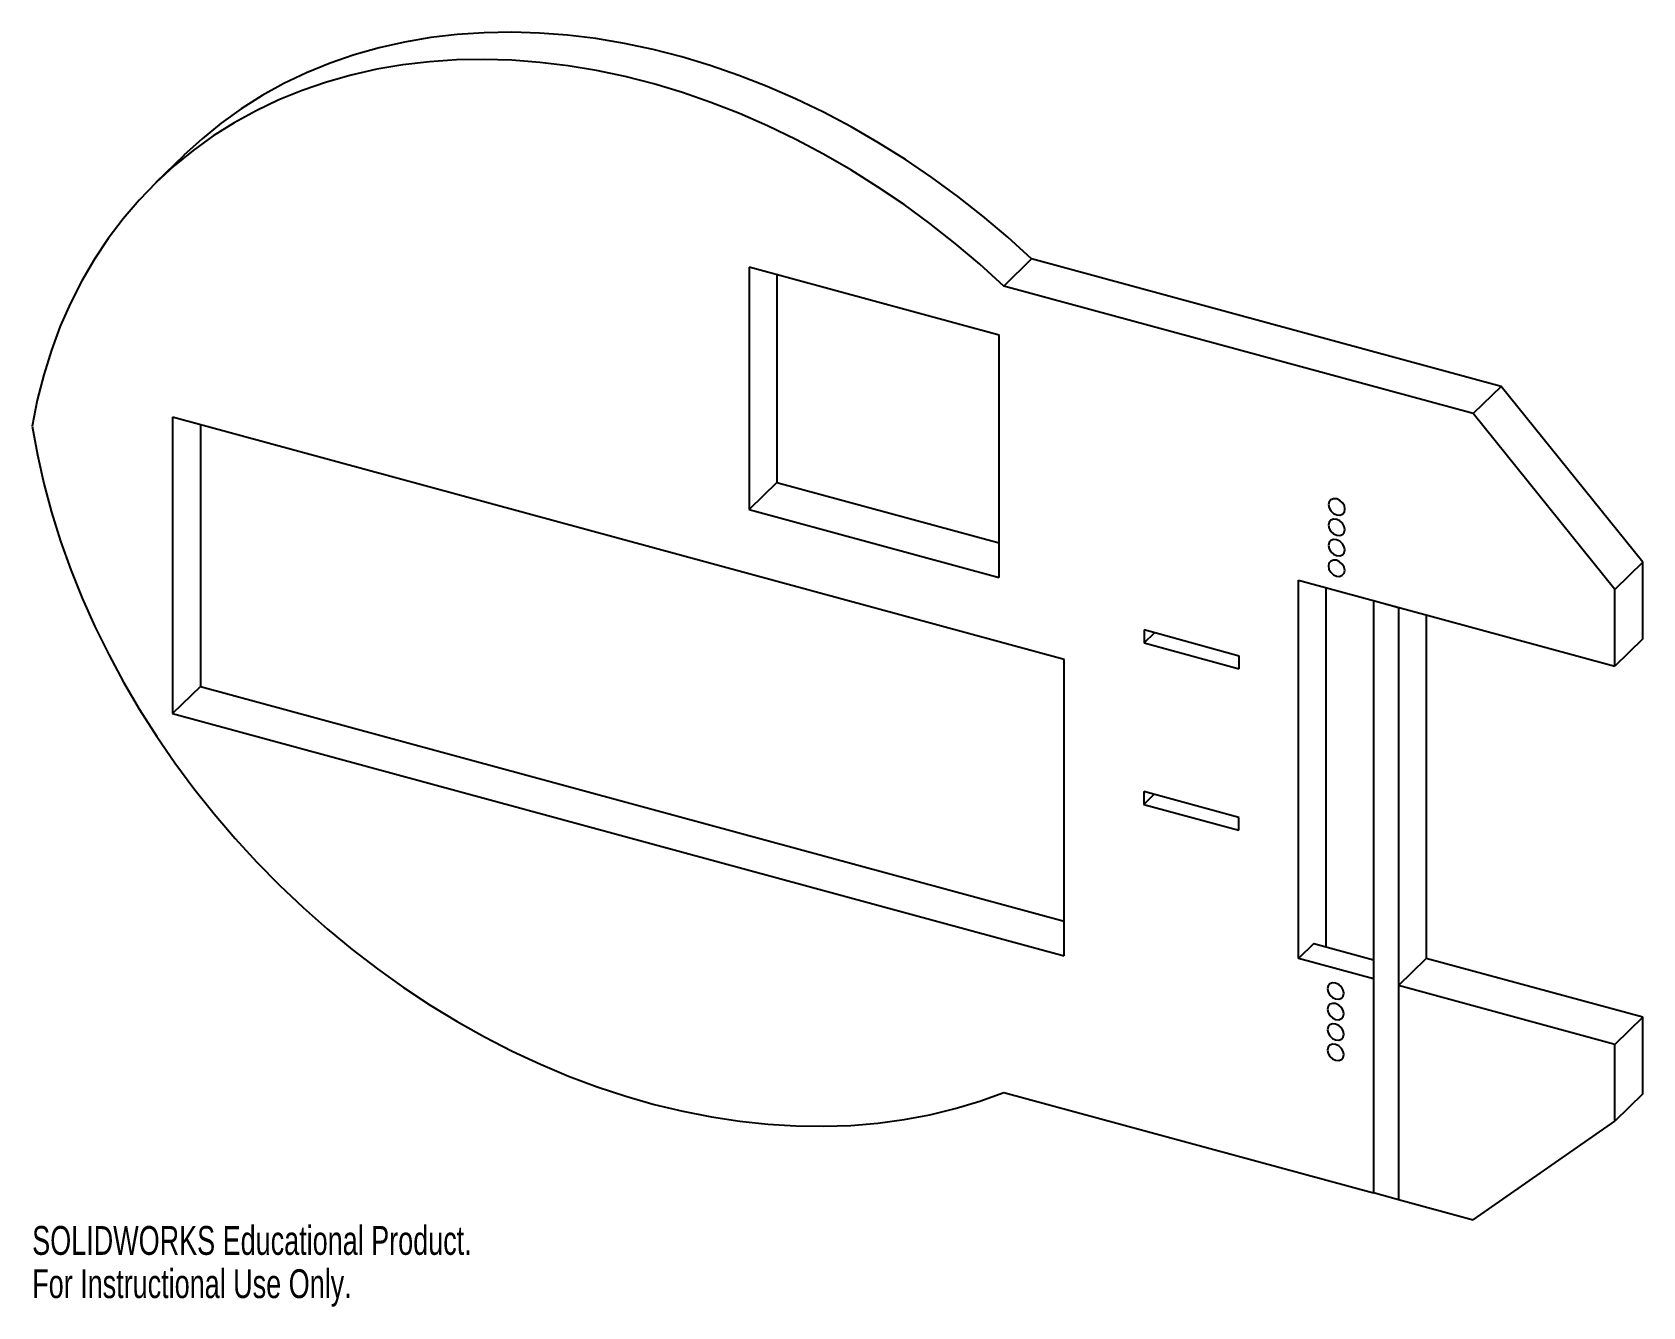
# Paper-space layout '_Trimetric' of a CAD drawing. Header units: millimetres. Extents: x -217 to 53, y -95 to 119.
import ezdxf

# ---------------------------------------------------------------- set-up
doc = ezdxf.new("R2010")
doc.units = ezdxf.units.MM
doc.styles.add('SLDTEXTSTYLE0', font='TXT', dxfattribs={"width": 0.7})

psp = doc.layouts.new('_Trimetric')

# ---------------------------------------------------------------- linework, layer by layer
at = {"color": 7, "linetype": 'Continuous', "lineweight": 25}
for p, q in [((-191.52, 98.38), (-196.19, 93.82)), ((-49.39, 81.03), (-54.06, 76.47)), ((29.31, 59.65), (-49.39, 81.03)), ((-54.84, 68.22), (-96.76, 79.62)), ((-96.76, 79.62), (-96.76, 38.99)), ((-92.08, 78.35), (-92.08, 43.55)), ((24.63, 55.09), (-54.06, 76.47)), ((-54.84, 27.59), (-54.84, 68.22)), ((29.31, 59.65), (24.63, 55.09)), ((53.07, 30.16), (29.31, 59.65)), ((-43.95, 13.88), (-193.41, 54.5)), ((-193.41, 54.5), (-193.41, 4.79)), ((48.4, 25.6), (24.63, 55.09)), ((-188.74, 53.24), (-188.74, 9.35)), ((-92.08, 43.55), (-96.76, 38.99)), ((-92.08, 43.55), (-54.84, 33.42)), ((-96.76, 38.99), (-54.84, 27.59)), ((53.07, 30.16), (48.4, 25.6)), ((53.07, 17.3), (53.07, 30.16)), ((-4.67, 27.16), (48.4, 12.74)), ((-4.67, -36.27), (-4.67, 27.16)), ((0, -34.33), (0, 25.89)), ((48.4, 12.74), (48.4, 25.6)), ((7.91, 23.74), (7.91, -75.58)), ((7.91, 23.74), (12.12, 22.59)), ((7.92, 23.74), (7.91, 23.74)), ((12.12, 22.59), (12.12, 22.6)), ((12.12, 22.59), (12.12, -76.73)), ((16.76, 21.34), (16.76, -36.3)), ((-30.51, 18.82), (-30.52, 16.67)), ((-30.52, 16.67), (-28.8, 18.35)), ((-30.52, 16.67), (-14.6, 12.27)), ((-14.59, 14.41), (-30.51, 18.82)), ((53.07, 17.3), (48.4, 12.74)), ((-43.95, -35.83), (-43.95, 13.88)), ((-14.6, 12.27), (-14.59, 14.41)), ((-188.74, 9.35), (-193.41, 4.79)), ((-188.74, 9.35), (-43.95, -30)), ((-193.41, 4.79), (-43.95, -35.83)), ((-30.58, -8.28), (-30.58, -10.43)), ((-14.66, -12.61), (-30.58, -8.28)), ((-30.58, -10.43), (-28.86, -8.75)), ((-30.58, -10.43), (-14.66, -14.76)), ((-14.66, -14.76), (-14.66, -12.61)), ((-2.1, -33.76), (-4.67, -36.27)), ((-2.1, -33.76), (7.91, -36.48)), ((7.91, -39.69), (-4.67, -36.27)), ((12.12, -40.83), (16.76, -36.3)), ((53.07, -46.13), (16.76, -36.26)), ((12.12, -40.83), (12.12, -76.72)), ((48.4, -50.69), (12.12, -40.83)), ((53.07, -46.13), (48.4, -50.69)), ((53.07, -58.99), (53.07, -46.13)), ((48.4, -63.55), (48.4, -50.69)), ((-54.06, -58.74), (7.91, -75.58)), ((53.07, -58.99), (48.4, -63.55)), ((24.63, -80.12), (48.4, -63.55)), ((12.12, -76.73), (7.91, -75.58)), ((12.12, -76.72), (12.12, -76.73)), ((12.12, -76.72), (24.63, -80.12))]:
    psp.add_line(p, q, dxfattribs=at)
at = {"color": 7, "linetype": 'Continuous', "lineweight": 25, "flags": 128}
for points in [[(-49.39, 81.03), (-53.4, 84.68), (-57.54, 88.17), (-61.78, 91.51), (-66.11, 94.69), (-70.54, 97.69), (-75.05, 100.52), (-79.63, 103.17), (-84.27, 105.62), (-88.96, 107.89), (-93.7, 109.95), (-98.46, 111.81), (-103.25, 113.47), (-108.05, 114.92), (-112.85, 116.15), (-117.65, 117.17), (-122.42, 117.97), (-127.17, 118.55), (-131.88, 118.91), (-136.53, 119.04), (-141.14, 118.96), (-145.67, 118.66), (-150.12, 118.13), (-154.49, 117.38), (-158.76, 116.42), (-162.93, 115.24), (-166.99, 113.84), (-170.92, 112.24), (-174.72, 110.43), (-178.38, 108.41), (-181.89, 106.2), (-185.26, 103.79), (-188.46, 101.19), (-191.49, 98.4), (-191.52, 98.38)], [(-54.06, 76.47), (-58.08, 80.12), (-62.21, 83.62), (-66.45, 86.95), (-70.78, 90.13), (-75.21, 93.13), (-79.72, 95.96), (-84.3, 98.61), (-88.94, 101.06), (-93.64, 103.33), (-98.37, 105.39), (-103.14, 107.25), (-107.92, 108.91), (-112.72, 110.36), (-117.53, 111.59), (-122.32, 112.61), (-127.09, 113.41), (-131.84, 113.99), (-136.55, 114.35), (-141.21, 114.48), (-145.81, 114.4), (-150.34, 114.1), (-154.8, 113.57), (-159.16, 112.82), (-163.44, 111.86), (-167.6, 110.68), (-171.66, 109.29), (-175.59, 107.68), (-179.39, 105.87), (-183.05, 103.85), (-186.57, 101.64), (-189.93, 99.23), (-193.13, 96.63), (-196.16, 93.84), (-199.02, 90.88), (-201.7, 87.75), (-204.2, 84.45), (-206.5, 80.99), (-208.61, 77.38), (-210.52, 73.63), (-212.22, 69.74), (-213.71, 65.72), (-215, 61.59), (-216.07, 57.34), (-216.93, 53)], [(-216.93, 53), (-216.06, 48.19), (-214.97, 43.37), (-213.67, 38.54), (-212.17, 33.72), (-210.45, 28.91), (-208.54, 24.13), (-206.42, 19.38), (-204.11, 14.68), (-201.61, 10.03), (-198.92, 5.45), (-196.05, 0.95), (-193.02, -3.48), (-189.81, -7.8), (-186.45, -12.03), (-182.93, -16.15), (-179.26, -20.14), (-175.46, -24.01), (-171.53, -27.74), (-167.48, -31.33), (-163.31, -34.76), (-159.04, -38.04), (-154.68, -41.15), (-150.22, -44.09), (-145.7, -46.85), (-141.1, -49.43), (-136.44, -51.81), (-131.74, -54), (-127, -56), (-122.23, -57.79), (-117.44, -59.37), (-112.65, -60.74), (-107.86, -61.9), (-103.07, -62.84), (-98.31, -63.57), (-93.59, -64.07), (-88.9, -64.36), (-84.26, -64.42), (-79.69, -64.27), (-75.19, -63.89), (-70.77, -63.29), (-66.43, -62.48), (-62.2, -61.44), (-58.07, -60.2), (-54.06, -58.74)], [(0.4, 39.82), (0.5, 39.28), (0.8, 38.77), (1.24, 38.36), (1.77, 38.11), (2.29, 38.07), (2.74, 38.24), (3.04, 38.59), (3.14, 39.07), (3.04, 39.61), (2.74, 40.12), (2.29, 40.53), (1.77, 40.77), (1.24, 40.81), (0.8, 40.65), (0.5, 40.3), (0.4, 39.82)], [(0.38, 36.39), (0.49, 35.85), (0.79, 35.34), (1.23, 34.93), (1.76, 34.69), (2.28, 34.65), (2.72, 34.82), (3.02, 35.17), (3.13, 35.65), (3.02, 36.18), (2.72, 36.69), (2.28, 37.1), (1.76, 37.35), (1.23, 37.39), (0.79, 37.22), (0.49, 36.87), (0.38, 36.39)], [(0.37, 32.97), (0.47, 32.43), (0.77, 31.92), (1.22, 31.51), (1.74, 31.27), (2.27, 31.22), (2.71, 31.39), (3.01, 31.74), (3.11, 32.22), (3.01, 32.76), (2.71, 33.27), (2.27, 33.68), (1.74, 33.92), (1.22, 33.96), (0.77, 33.8), (0.47, 33.45), (0.37, 32.97)], [(0.36, 29.54), (0.46, 29), (0.76, 28.49), (1.2, 28.08), (1.73, 27.84), (2.25, 27.8), (2.7, 27.97), (2.99, 28.32), (3.1, 28.8), (2.99, 29.33), (2.7, 29.85), (2.25, 30.25), (1.73, 30.5), (1.2, 30.54), (0.76, 30.37), (0.46, 30.02), (0.36, 29.54)], [(0.21, -41.37), (0.31, -41.9), (0.61, -42.41), (1.05, -42.82), (1.58, -43.07), (2.1, -43.11), (2.55, -42.94), (2.84, -42.59), (2.95, -42.11), (2.84, -41.57), (2.55, -41.06), (2.1, -40.65), (1.58, -40.41), (1.05, -40.37), (0.61, -40.54), (0.31, -40.89), (0.21, -41.37)], [(0.21, -44.79), (0.31, -45.33), (0.61, -45.84), (1.05, -46.25), (1.58, -46.5), (2.1, -46.54), (2.55, -46.37), (2.84, -46.02), (2.95, -45.54), (2.84, -45), (2.55, -44.49), (2.1, -44.08), (1.58, -43.84), (1.05, -43.8), (0.61, -43.96), (0.31, -44.31), (0.21, -44.79)], [(0.21, -48.22), (0.31, -48.76), (0.61, -49.27), (1.05, -49.68), (1.58, -49.92), (2.1, -49.97), (2.55, -49.8), (2.84, -49.45), (2.95, -48.97), (2.84, -48.43), (2.55, -47.92), (2.1, -47.51), (1.58, -47.27), (1.05, -47.23), (0.61, -47.39), (0.31, -47.74), (0.21, -48.22)], [(0.21, -51.65), (0.31, -52.19), (0.61, -52.7), (1.05, -53.11), (1.58, -53.35), (2.1, -53.39), (2.55, -53.23), (2.84, -52.88), (2.95, -52.4), (2.84, -51.86), (2.55, -51.35), (2.1, -50.94), (1.58, -50.7), (1.05, -50.65), (0.61, -50.82), (0.31, -51.17), (0.21, -51.65)]]:
    psp.add_lwpolyline(points, dxfattribs=at)

# ---------------------------------------------------------------- texts
at = {"color": 7, "linetype": 'Continuous', "char_height": 4.8336, "attachment_point": 1, "style": 'SLDTEXTSTYLE0'}
for s, insert in [('SOLIDWORKS Educational Product.', (-216.93, -81.14)), ('For Instructional Use Only.', (-216.93, -88.39))]:
    psp.add_mtext(s, dxfattribs=dict(at, insert=insert))

doc.saveas('drawing.dxf')
